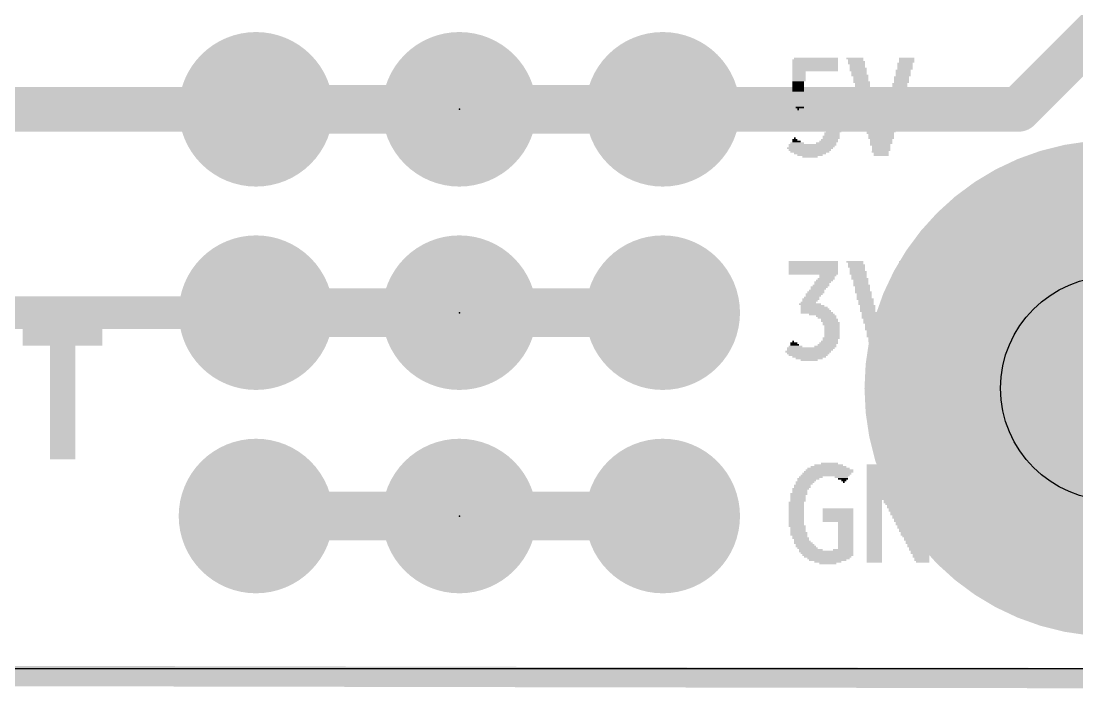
# Model space of a CAD drawing. Extents: x -7.8 to 70, y -5.3 to 37.7.
# Drawn here: x 47.87 to 61.05, y -0.25 to 8.09 of the extents above; entities that cross this region are included whole.
import ezdxf

# ---------------------------------------------------------------- set-up
doc = ezdxf.new("R2010")
doc.units = 0
for name, color, linetype in [('1', 12, 'CONTINUOUS'), ('16', 132, 'CONTINUOUS'), ('17', 110, 'CONTINUOUS'), ('20', 4, 'CONTINUOUS'), ('21', 40, 'CONTINUOUS'), ('23', 53, 'CONTINUOUS'), ('41', 12, 'CONTINUOUS')]:
    doc.layers.add(name, color=color, linetype=linetype)

# ---------------------------------------------------------------- blocks, each defined once
blk = doc.blocks.new('ROUNDP')
at = {"const_width": 0.5}
blk.add_lwpolyline([(0, -0.25, 1), (0, 0.25, 1), (0, -0.25)], format="xyb", dxfattribs=at)
blk = doc.blocks.new('RECT')
blk.add_solid([(-0.5, -0.5), (0.5, -0.5), (-0.5, 0.5), (0.5, 0.5)])

msp = doc.modelspace()

# ---------------------------------------------------------------- linework, layer by layer
at = {"layer": '1'}
for points, const_width in [([(62.23, 8.89), (60.325, 6.985)], 0.5588), ([(44.45, 6.985), (50.8, 6.985)], 0.5588), ([(50.8, 6.985), (53.34, 6.985)], 0.5588), ([(53.34, 6.985), (55.88, 6.985)], 0.5588), ([(60.325, 6.985), (55.88, 6.985)], 0.5588), ([(44.45, 4.445), (50.8, 4.445)], 0.4064), ([(50.8, 4.445), (53.34, 4.445)], 0.4064), ([(53.34, 4.445), (55.88, 4.445)], 0.4064)]:
    msp.add_lwpolyline(points, dxfattribs=dict(at, const_width=const_width))
for points, const_width in [([(50.8, 7.1247, 1), (50.8, 6.8453)], 0.2794), ([(50.8, 6.8453, 1), (50.8, 7.1247)], 0.2794), ([(53.34, 7.1247, 1), (53.34, 6.8453)], 0.2794), ([(53.34, 6.8453, 1), (53.34, 7.1247)], 0.2794), ([(55.88, 7.1247, 1), (55.88, 6.8453)], 0.2794), ([(55.88, 6.8453, 1), (55.88, 7.1247)], 0.2794), ([(60.325, 6.8453, 1), (60.325, 7.1247)], 0.2794), ([(60.2262, 7.0838, 1), (60.4238, 6.8862)], 0.2794), ([(50.8, 4.5466, 1), (50.8, 4.3434)], 0.2032), ([(50.8, 4.3434, 1), (50.8, 4.5466)], 0.2032), ([(53.34, 4.5466, 1), (53.34, 4.3434)], 0.2032), ([(53.34, 4.3434, 1), (53.34, 4.5466)], 0.2032), ([(55.88, 4.3434, 1), (55.88, 4.5466)], 0.2032)]:
    msp.add_lwpolyline(points, format="xyb", dxfattribs=dict(at, const_width=const_width))
at = {"layer": '16', "const_width": 0.254}
msp.add_lwpolyline([(0, 0), (65.024, -0.127)], dxfattribs=at)
msp.add_lwpolyline([(0, 0), (65.024, -0.127)], dxfattribs=at)
at = {"layer": '20'}
msp.add_line((3, 0), (62, 0), dxfattribs=at)
msp.add_circle((61.5, 3.5), 1.4, dxfattribs=at)
at = {"layer": '21', "const_width": 0.6096}
for points in [[(51.562, 6.985), (52.578, 6.985)], [(54.102, 6.985), (55.118, 6.985)], [(51.562, 4.445), (52.578, 4.445)], [(54.102, 4.445), (55.118, 4.445)], [(51.562, 1.905), (52.578, 1.905)], [(54.102, 1.905), (55.118, 1.905)]]:
    msp.add_lwpolyline(points, dxfattribs=at)
at = {"layer": '21', "const_width": 0.3048}
for points in [[(51.562, 7.1374, 1), (51.562, 6.8326)], [(52.578, 6.8326, 1), (52.578, 7.1374)], [(54.102, 7.1374, 1), (54.102, 6.8326)], [(55.118, 6.8326, 1), (55.118, 7.1374)], [(51.562, 4.5974, 1), (51.562, 4.2926)], [(52.578, 4.2926, 1), (52.578, 4.5974)], [(54.102, 4.5974, 1), (54.102, 4.2926)], [(55.118, 4.2926, 1), (55.118, 4.5974)], [(51.562, 2.0574, 1), (51.562, 1.7526)], [(52.578, 1.7526, 1), (52.578, 2.0574)], [(54.102, 2.0574, 1), (54.102, 1.7526)], [(55.118, 1.7526, 1), (55.118, 2.0574)]]:
    msp.add_lwpolyline(points, format="xyb", dxfattribs=at)
at = {"layer": '23'}
for p in [(53.34, 6.985), (53.34, 4.445), (53.34, 1.905)]:
    msp.add_point(p, dxfattribs=at)
at = {"layer": '41', "const_width": 3.1}
msp.add_lwpolyline([(61.5, 1.95, 1), (61.5, 5.05, 1), (61.5, 1.95)], format="xyb", dxfattribs=at)

# ---------------------------------------------------------------- block references
at = {"layer": '17', "xscale": 1.9304, "yscale": 1.9304, "rotation": 90}
for p in [(50.8, 6.985), (50.8, 6.985), (53.34, 6.985), (53.34, 6.985), (55.88, 6.985), (55.88, 6.985), (50.8, 4.445), (50.8, 4.445), (53.34, 4.445), (53.34, 4.445), (55.88, 4.445), (55.88, 4.445), (50.8, 1.905), (50.8, 1.905), (53.34, 1.905), (53.34, 1.905), (55.88, 1.905), (55.88, 1.905)]:
    msp.add_blockref('ROUNDP', p, dxfattribs=at)
at = {"layer": '21', "yscale": 0.0212}
for p, xscale in [((57.7827, 7.5985), 0.5715), ((57.7827, 7.5774), 0.5715), ((57.7827, 7.5562), 0.5715), ((57.7827, 7.535), 0.5715), ((57.7827, 7.5139), 0.5715), ((57.7933, 7.6197), 0.5503), ((58.2801, 7.6197), 0.2117), ((58.2907, 7.5985), 0.1905), ((58.3013, 7.5774), 0.2117), ((58.3013, 7.5562), 0.2117), ((58.3118, 7.535), 0.1905), ((58.3118, 7.5139), 0.1905), ((58.9045, 7.5562), 0.1905), ((58.9045, 7.535), 0.1905), ((58.9045, 7.5139), 0.1905), ((58.9256, 7.6197), 0.1905), ((58.9256, 7.5985), 0.1905), ((58.9256, 7.5774), 0.1905), ((57.7827, 7.4927), 0.5715), ((57.7827, 7.4715), 0.5715), ((57.5816, 7.4504), 0.1693), ((57.5816, 7.4292), 0.1693), ((57.5816, 7.408), 0.1693), ((57.5816, 7.3869), 0.1693), ((58.3224, 7.4927), 0.2117), ((58.3224, 7.4715), 0.2117), ((58.333, 7.4504), 0.1905), ((58.333, 7.4292), 0.1905), ((58.3436, 7.408), 0.2117), ((58.3542, 7.3869), 0.1905), ((58.8621, 7.3869), 0.1905), ((58.8833, 7.4715), 0.1905), ((58.8833, 7.4504), 0.1905), ((58.8833, 7.4292), 0.1905), ((58.8833, 7.408), 0.1905), ((58.9045, 7.4927), 0.1905), ((57.5816, 7.3657), 0.1693), ((57.5816, 7.3445), 0.1693), ((57.571, 7.3234), 0.1482), ((57.571, 7.3022), 0.1482), ((57.571, 7.281), 0.1482), ((57.571, 7.2599), 0.1482), ((58.3542, 7.3657), 0.1905), ((58.3542, 7.3445), 0.1905), ((58.3647, 7.3234), 0.2117), ((58.3753, 7.3022), 0.1905), ((58.3753, 7.281), 0.1905), ((58.3753, 7.2599), 0.1905), ((58.841, 7.3022), 0.1905), ((58.841, 7.281), 0.1905), ((58.841, 7.2599), 0.1905), ((58.8621, 7.3657), 0.1905), ((58.8621, 7.3445), 0.1905), ((58.8621, 7.3234), 0.1905), ((57.5604, 7.1964), 0.1693), ((57.5604, 7.1752), 0.1693), ((57.698, 7.154), 0.4445), ((57.7192, 7.1329), 0.4868), ((57.7298, 7.1117), 0.508), ((57.571, 7.2387), 0.1482), ((57.571, 7.2175), 0.1482), ((57.7721, 7.1752), 0.1693), ((58.3859, 7.2387), 0.2117), ((58.3965, 7.2175), 0.1905), ((58.3965, 7.1964), 0.1905), ((58.3965, 7.1752), 0.1905), ((58.4071, 7.154), 0.2117), ((58.4177, 7.1329), 0.1905), ((58.4177, 7.1117), 0.1905), ((58.7986, 7.1329), 0.1905), ((58.7986, 7.1117), 0.1905), ((58.8092, 7.154), 0.1693), ((58.8198, 7.2175), 0.1905), ((58.8198, 7.1964), 0.1905), ((58.8198, 7.1752), 0.1905), ((58.8304, 7.2387), 0.1693), ((57.7615, 7.0482), 0.5715), ((57.7509, 7.0694), 0.5503), ((57.7404, 7.0905), 0.5291), ((57.7933, 7.0271), 0.5503), ((57.5922, 7.0059), 0.1058), ((57.571, 6.9847), 0.0212), ((57.9308, 7.0059), 0.2752), ((57.9626, 6.9847), 0.254), ((58.4177, 7.0905), 0.1905), ((58.4388, 7.0694), 0.1905), ((58.4388, 7.0482), 0.1905), ((58.4388, 7.0271), 0.1905), ((58.4388, 7.0059), 0.1905), ((58.46, 6.9847), 0.1905), ((58.7669, 7.0059), 0.1693), ((58.7669, 6.9847), 0.1693), ((58.7775, 7.0482), 0.1905), ((58.7775, 7.0271), 0.1905), ((58.7986, 7.0905), 0.1905), ((58.7881, 7.0694), 0.1693), ((57.9732, 6.9636), 0.2328), ((57.9838, 6.9424), 0.2117), ((57.9943, 6.9212), 0.1905), ((58.0049, 6.9001), 0.2117), ((58.0049, 6.8789), 0.2117), ((58.0155, 6.8577), 0.1905), ((58.46, 6.9636), 0.1905), ((58.46, 6.9424), 0.1905), ((58.46, 6.9212), 0.1905), ((58.4812, 6.9001), 0.1905), ((58.4812, 6.8789), 0.1905), ((58.4812, 6.8577), 0.1905), ((58.7352, 6.8789), 0.1905), ((58.7352, 6.8577), 0.1905), ((58.7457, 6.9212), 0.1693), ((58.7457, 6.9001), 0.1693), ((58.7563, 6.9636), 0.1905), ((58.7563, 6.9424), 0.1905), ((58.0155, 6.8366), 0.1905), ((58.0155, 6.8154), 0.1905), ((58.0155, 6.7942), 0.1905), ((58.0155, 6.7731), 0.1905), ((58.0155, 6.7519), 0.1905), ((58.0155, 6.7307), 0.1905), ((58.4917, 6.8366), 0.1693), ((58.5023, 6.8154), 0.1905), ((58.5023, 6.7942), 0.1905), ((58.5023, 6.7731), 0.1905), ((58.5129, 6.7519), 0.1693), ((58.6082, 6.7307), 0.3598), ((58.714, 6.7942), 0.1905), ((58.7034, 6.7731), 0.1693), ((58.7034, 6.7519), 0.1693), ((58.7246, 6.8366), 0.1693), ((58.7246, 6.8154), 0.1693), ((57.5287, 6.6037), 0.0635), ((57.5499, 6.5826), 0.1058), ((57.5287, 6.6249), 0.0212), ((57.952, 6.5826), 0.2328), ((57.9626, 6.6037), 0.2117), ((57.9838, 6.6461), 0.2117), ((57.9838, 6.6249), 0.2117), ((57.9943, 6.6884), 0.1905), ((57.9943, 6.6672), 0.1905), ((58.0155, 6.7096), 0.1905), ((58.5976, 6.6884), 0.3387), ((58.6082, 6.7096), 0.3598), ((58.6082, 6.6672), 0.3175), ((58.6082, 6.6461), 0.3175), ((58.6082, 6.6249), 0.3175), ((58.6082, 6.6037), 0.2752), ((58.6082, 6.5826), 0.2752), ((57.7192, 6.4979), 0.5715), ((57.7509, 6.5402), 0.5926), ((57.7404, 6.5191), 0.5715), ((57.7192, 6.4767), 0.5291), ((57.5604, 6.5614), 0.1693), ((57.7192, 6.4556), 0.4868), ((57.9203, 6.5614), 0.254), ((58.6082, 6.5614), 0.2752), ((58.5976, 6.5402), 0.254), ((58.6082, 6.5191), 0.2328), ((58.6082, 6.4979), 0.2328), ((58.6082, 6.4767), 0.2328), ((58.5976, 6.4556), 0.2117), ((57.7192, 6.4344), 0.4022), ((57.7192, 6.4132), 0.3175), ((57.7192, 6.3921), 0.1905), ((58.6082, 6.4344), 0.1905), ((58.6082, 6.4132), 0.1905), ((57.7615, 5.0798), 0.6138), ((57.7615, 5.0586), 0.6138), ((57.7615, 5.0375), 0.6138), ((57.7615, 5.0163), 0.6138), ((58.2801, 5.0798), 0.2117), ((58.2907, 5.0586), 0.1905), ((58.3013, 5.0375), 0.2117), ((58.3013, 5.0163), 0.2117), ((58.9045, 5.0163), 0.1905), ((58.9256, 5.0798), 0.1905), ((58.9256, 5.0586), 0.1905), ((58.9256, 5.0375), 0.1905), ((57.7615, 4.9951), 0.6138), ((57.7615, 4.974), 0.6138), ((57.7615, 4.9528), 0.6138), ((57.7615, 4.9316), 0.6138), ((57.9308, 4.8893), 0.1905), ((57.9414, 4.9105), 0.2117), ((58.3118, 4.9951), 0.1905), ((58.3118, 4.974), 0.1905), ((58.3224, 4.9528), 0.2117), ((58.3224, 4.9316), 0.2117), ((58.333, 4.9105), 0.1905), ((58.333, 4.8893), 0.1905), ((58.8833, 4.9316), 0.1905), ((58.8833, 4.9105), 0.1905), ((58.8833, 4.8893), 0.1905), ((58.9045, 4.9951), 0.1905), ((58.9045, 4.974), 0.1905), ((58.9045, 4.9528), 0.1905), ((57.8356, 4.7623), 0.2117), ((57.825, 4.7411), 0.1905), ((57.8568, 4.7835), 0.2117), ((57.8779, 4.8258), 0.2117), ((57.8674, 4.8046), 0.1905), ((57.8991, 4.847), 0.2117), ((57.9203, 4.8681), 0.2117), ((58.3436, 4.8681), 0.2117), ((58.3542, 4.847), 0.1905), ((58.3542, 4.8258), 0.1905), ((58.3542, 4.8046), 0.1905), ((58.3647, 4.7835), 0.2117), ((58.3753, 4.7623), 0.1905), ((58.3753, 4.7411), 0.1905), ((58.841, 4.7623), 0.1905), ((58.841, 4.7411), 0.1905), ((58.8621, 4.847), 0.1905), ((58.8621, 4.8258), 0.1905), ((58.8621, 4.8046), 0.1905), ((58.8621, 4.7835), 0.1905), ((58.8833, 4.8681), 0.1905), ((57.7298, 4.6141), 0.2117), ((57.7404, 4.6353), 0.1905), ((57.7615, 4.6565), 0.1905), ((57.7721, 4.6776), 0.2117), ((57.7933, 4.6988), 0.2117), ((57.8039, 4.72), 0.1905), ((58.3753, 4.72), 0.1905), ((58.3859, 4.6988), 0.2117), ((58.3965, 4.6776), 0.1905), ((58.3965, 4.6565), 0.1905), ((58.3965, 4.6353), 0.1905), ((58.4071, 4.6141), 0.2117), ((58.8092, 4.6141), 0.1693), ((58.8198, 4.6776), 0.1905), ((58.8198, 4.6565), 0.1905), ((58.8198, 4.6353), 0.1905), ((58.8304, 4.6988), 0.1693), ((58.841, 4.72), 0.1905), ((57.7192, 4.5507), 0.2752), ((57.698, 4.5718), 0.1905), ((57.7509, 4.5295), 0.2963), ((57.7721, 4.5083), 0.3387), ((57.7827, 4.4872), 0.3598), ((57.7192, 4.593), 0.1905), ((58.4177, 4.593), 0.1905), ((58.4177, 4.5718), 0.1905), ((58.4177, 4.5507), 0.1905), ((58.4388, 4.5295), 0.1905), ((58.4388, 4.5083), 0.1905), ((58.4388, 4.4872), 0.1905), ((58.7775, 4.5083), 0.1905), ((58.7775, 4.4872), 0.1905), ((58.7986, 4.593), 0.1905), ((58.7986, 4.5718), 0.1905), ((58.7986, 4.5507), 0.1905), ((58.7881, 4.5295), 0.1693), ((57.7933, 4.466), 0.381), ((57.8039, 4.4448), 0.4022), ((57.8674, 4.4237), 0.3175), ((57.9203, 4.4025), 0.254), ((57.9308, 4.3813), 0.2328), ((57.9626, 4.3602), 0.2117), ((58.4388, 4.466), 0.1905), ((58.46, 4.4448), 0.1905), ((58.46, 4.4237), 0.1905), ((58.46, 4.4025), 0.1905), ((58.46, 4.3813), 0.1905), ((58.4812, 4.3602), 0.1905), ((58.7457, 4.3813), 0.1693), ((58.7457, 4.3602), 0.1693), ((58.7563, 4.4237), 0.1905), ((58.7563, 4.4025), 0.1905), ((58.7669, 4.466), 0.1693), ((58.7669, 4.4448), 0.1693), ((48.3851, 4.339), 0.9948), ((48.3851, 4.3178), 0.9948), ((48.3851, 4.2967), 0.9948), ((48.3851, 4.2755), 0.9948), ((48.3851, 4.2543), 0.9948), ((48.3851, 4.2332), 0.9948), ((48.3851, 4.212), 0.9948), ((57.9626, 4.339), 0.2117), ((57.9838, 4.3178), 0.2117), ((57.9838, 4.2967), 0.2117), ((57.9943, 4.2755), 0.1905), ((57.9943, 4.2543), 0.1905), ((57.9943, 4.2332), 0.1905), ((57.9943, 4.212), 0.1905), ((58.4812, 4.339), 0.1905), ((58.4812, 4.3178), 0.1905), ((58.4917, 4.2967), 0.1693), ((58.5023, 4.2755), 0.1905), ((58.5023, 4.2543), 0.1905), ((58.5023, 4.2332), 0.1905), ((58.5129, 4.212), 0.1693), ((58.714, 4.2543), 0.1905), ((58.7034, 4.2332), 0.1693), ((58.7034, 4.212), 0.1693), ((58.7352, 4.339), 0.1905), ((58.7352, 4.3178), 0.1905), ((58.7246, 4.2967), 0.1693), ((58.7246, 4.2755), 0.1693), ((48.3851, 4.1908), 0.9948), ((48.3851, 4.1697), 0.9948), ((48.3851, 4.1485), 0.9948), ((48.3851, 4.1273), 0.9948), ((48.3851, 4.1062), 0.9948), ((48.3851, 4.085), 0.9948), ((57.5075, 4.085), 0.0212), ((57.9626, 4.085), 0.2117), ((57.9732, 4.1062), 0.1905), ((57.9838, 4.1273), 0.2117), ((57.9943, 4.1908), 0.1905), ((57.9943, 4.1697), 0.1905), ((57.9943, 4.1485), 0.1905), ((58.5976, 4.1485), 0.3387), ((58.6082, 4.1908), 0.3598), ((58.6082, 4.1697), 0.3598), ((58.6082, 4.1273), 0.3175), ((58.6082, 4.1062), 0.3175), ((58.6082, 4.085), 0.3175), ((48.3851, 4.0638), 0.9948), ((48.3851, 4.0427), 0.9948), ((48.3851, 4.0215), 0.3175), ((48.3851, 4.0003), 0.3175), ((48.3851, 3.9792), 0.3175), ((48.3851, 3.958), 0.3175), ((57.698, 3.958), 0.5715), ((57.7298, 4.0003), 0.5926), ((57.7192, 3.9792), 0.5715), ((57.5393, 4.0215), 0.1693), ((57.5181, 4.0638), 0.0847), ((57.5287, 4.0427), 0.1058), ((57.9097, 4.0215), 0.2752), ((57.9308, 4.0427), 0.2328), ((57.952, 4.0638), 0.2328), ((58.6082, 4.0638), 0.2752), ((58.6082, 4.0427), 0.2752), ((58.6082, 4.0215), 0.2752), ((58.5976, 4.0003), 0.254), ((58.6082, 3.9792), 0.2328), ((58.6082, 3.958), 0.2328), ((48.3851, 3.9368), 0.3175), ((48.3851, 3.9157), 0.3175), ((48.3851, 3.8945), 0.3175), ((48.3851, 3.8733), 0.3175), ((48.3851, 3.8522), 0.3175), ((48.3851, 3.831), 0.3175), ((57.698, 3.9368), 0.5291), ((57.698, 3.9157), 0.4868), ((57.7086, 3.8945), 0.4233), ((57.7086, 3.8733), 0.3387), ((57.7086, 3.8522), 0.2117), ((58.6082, 3.9368), 0.2328), ((58.5976, 3.9157), 0.2117), ((58.6082, 3.8945), 0.1905), ((58.6082, 3.8733), 0.1905), ((48.3851, 3.8098), 0.3175), ((48.3851, 3.7887), 0.3175), ((48.3851, 3.7675), 0.3175), ((48.3851, 3.7464), 0.3175), ((48.3851, 3.7252), 0.3175), ((48.3851, 3.704), 0.3175), ((48.3851, 3.6829), 0.3175), ((48.3851, 3.6617), 0.3175), ((48.3851, 3.6405), 0.3175), ((48.3851, 3.6194), 0.3175), ((48.3851, 3.5982), 0.3175), ((48.3851, 3.577), 0.3175), ((48.3851, 3.5559), 0.3175), ((48.3851, 3.5347), 0.3175), ((48.3851, 3.5135), 0.3175), ((48.3851, 3.4924), 0.3175), ((48.3851, 3.4712), 0.3175), ((48.3851, 3.45), 0.3175), ((48.3851, 3.4289), 0.3175), ((48.3851, 3.4077), 0.3175), ((48.3851, 3.3865), 0.3175), ((48.3851, 3.3654), 0.3175), ((48.3851, 3.3442), 0.3175), ((48.3851, 3.323), 0.3175), ((48.3851, 3.3019), 0.3175), ((48.3851, 3.2807), 0.3175), ((48.3851, 3.2595), 0.3175), ((48.3851, 3.2384), 0.3175), ((48.3851, 3.2172), 0.3175), ((48.3851, 3.196), 0.3175), ((48.3851, 3.1749), 0.3175), ((48.3851, 3.1537), 0.3175), ((48.3851, 3.1325), 0.3175), ((48.3851, 3.1114), 0.3175), ((48.3851, 3.0902), 0.3175), ((48.3851, 3.069), 0.3175), ((48.3851, 3.0479), 0.3175), ((48.3851, 3.0267), 0.3175), ((48.3851, 3.0055), 0.3175), ((48.3851, 2.9844), 0.3175), ((48.3851, 2.9632), 0.3175), ((48.3851, 2.942), 0.3175), ((48.3851, 2.9209), 0.3175), ((48.3851, 2.8997), 0.3175), ((48.3851, 2.8786), 0.3175), ((48.3851, 2.8574), 0.3175), ((48.3851, 2.8362), 0.3175), ((48.3851, 2.8151), 0.3175), ((48.3851, 2.7939), 0.3175), ((48.3851, 2.7727), 0.3175), ((48.3851, 2.7516), 0.3175), ((48.3851, 2.7304), 0.3175), ((48.3851, 2.7092), 0.3175), ((48.3851, 2.6881), 0.3175), ((48.3851, 2.6669), 0.3175), ((48.3851, 2.6457), 0.3175), ((48.3851, 2.6246), 0.3175), ((57.952, 2.4976), 0.5291), ((57.952, 2.5187), 0.4445), ((57.952, 2.5399), 0.3598), ((57.9626, 2.5611), 0.2117), ((58.5235, 2.5399), 0.1905), ((58.5235, 2.5187), 0.1905), ((58.5341, 2.4976), 0.2117), ((59.1161, 2.5399), 0.1905), ((59.1161, 2.5187), 0.1905), ((59.1161, 2.4976), 0.1905), ((59.5818, 2.5399), 0.4022), ((59.6135, 2.5187), 0.4656), ((59.6347, 2.4976), 0.508), ((57.698, 2.3706), 0.2752), ((57.7298, 2.3917), 0.2963), ((57.9097, 2.4129), 0.6138), ((57.9308, 2.4341), 0.6138), ((57.952, 2.4552), 0.6138), ((57.9626, 2.4764), 0.5926), ((58.1108, 2.3917), 0.1693), ((58.1319, 2.3706), 0.127), ((58.5552, 2.4129), 0.254), ((58.5552, 2.3917), 0.254), ((58.5658, 2.3706), 0.2752), ((58.5341, 2.4764), 0.2117), ((58.5447, 2.4552), 0.2328), ((58.5447, 2.4341), 0.2328), ((59.1161, 2.4764), 0.1905), ((59.1161, 2.4552), 0.1905), ((59.1161, 2.4341), 0.1905), ((59.1161, 2.4129), 0.1905), ((59.1161, 2.3917), 0.1905), ((59.1161, 2.3706), 0.1905), ((59.6664, 2.4552), 0.5715), ((59.6876, 2.4341), 0.6138), ((59.6982, 2.4129), 0.635), ((59.7088, 2.3917), 0.6561), ((59.476, 2.3706), 0.1905), ((59.6559, 2.4764), 0.5503), ((59.8887, 2.3706), 0.2963), ((57.6028, 2.2436), 0.2117), ((57.6239, 2.2859), 0.2117), ((57.6239, 2.2647), 0.2117), ((57.6557, 2.3282), 0.2328), ((57.6451, 2.3071), 0.2117), ((57.6769, 2.3494), 0.2328), ((58.1425, 2.3494), 0.0635), ((58.1425, 2.3282), 0.0212), ((58.5658, 2.3494), 0.2752), ((58.5764, 2.3282), 0.2963), ((58.5976, 2.2647), 0.3387), ((58.5976, 2.2436), 0.3387), ((58.587, 2.3071), 0.3175), ((58.587, 2.2859), 0.3175), ((59.1161, 2.3494), 0.1905), ((59.1161, 2.3282), 0.1905), ((59.1161, 2.3071), 0.1905), ((59.1161, 2.2859), 0.1905), ((59.1161, 2.2647), 0.1905), ((59.1161, 2.2436), 0.1905), ((59.476, 2.3494), 0.1905), ((59.476, 2.3282), 0.1905), ((59.476, 2.3071), 0.1905), ((59.476, 2.2859), 0.1905), ((59.476, 2.2647), 0.1905), ((59.476, 2.2436), 0.1905), ((59.931, 2.3494), 0.254), ((59.9522, 2.3282), 0.254), ((59.9628, 2.3071), 0.2328), ((59.9839, 2.2859), 0.2328), ((59.9945, 2.2647), 0.2117), ((60.0157, 2.2436), 0.2117), ((57.571, 2.1589), 0.1905), ((57.571, 2.1377), 0.1905), ((57.571, 2.1166), 0.1905), ((57.5816, 2.1801), 0.2117), ((57.5922, 2.2224), 0.1905), ((57.5922, 2.2012), 0.1905), ((58.6187, 2.1801), 0.381), ((58.6187, 2.1589), 0.381), ((58.6293, 2.1377), 0.4022), ((58.6293, 2.1166), 0.4022), ((58.6082, 2.2224), 0.3598), ((58.6082, 2.2012), 0.3598), ((59.1161, 2.2224), 0.1905), ((59.1161, 2.2012), 0.1905), ((59.1161, 2.1801), 0.1905), ((59.1161, 2.1589), 0.1905), ((59.1161, 2.1377), 0.1905), ((59.1161, 2.1166), 0.1905), ((59.476, 2.2224), 0.1905), ((59.476, 2.2012), 0.1905), ((59.476, 2.1801), 0.1905), ((59.476, 2.1589), 0.1905), ((59.476, 2.1377), 0.1905), ((59.476, 2.1166), 0.1905), ((60.0157, 2.2224), 0.2117), ((60.0263, 2.2012), 0.1905), ((60.0368, 2.1801), 0.2117), ((60.0474, 2.1589), 0.1905), ((60.0474, 2.1377), 0.1905), ((60.0474, 2.1166), 0.1905), ((57.5499, 2.0743), 0.1905), ((57.5499, 2.0531), 0.1905), ((57.5499, 2.0319), 0.1905), ((57.5499, 2.0108), 0.1905), ((57.5499, 1.9896), 0.1905), ((57.5499, 1.9684), 0.1905), ((57.571, 2.0954), 0.1905), ((58.0684, 1.9896), 0.381), ((58.0684, 1.9684), 0.381), ((58.5235, 2.0954), 0.1905), ((58.5235, 2.0743), 0.1905), ((58.5235, 2.0531), 0.1905), ((58.5235, 2.0319), 0.1905), ((58.5235, 2.0108), 0.1905), ((58.5235, 1.9896), 0.1905), ((58.5235, 1.9684), 0.1905), ((58.7457, 2.0954), 0.2117), ((58.7457, 2.0743), 0.2117), ((58.7669, 2.0531), 0.2117), ((58.7775, 2.0319), 0.1905), ((58.7881, 2.0108), 0.2117), ((58.7986, 1.9896), 0.1905), ((58.8092, 1.9684), 0.2117), ((59.1161, 2.0954), 0.1905), ((59.1161, 2.0743), 0.1905), ((59.1161, 2.0531), 0.1905), ((59.1161, 2.0319), 0.1905), ((59.1161, 2.0108), 0.1905), ((59.1161, 1.9896), 0.1905), ((59.1161, 1.9684), 0.1905), ((59.476, 2.0954), 0.1905), ((59.476, 2.0743), 0.1905), ((59.476, 2.0531), 0.1905), ((59.476, 2.0319), 0.1905), ((59.476, 2.0108), 0.1905), ((59.476, 1.9896), 0.1905), ((59.476, 1.9684), 0.1905), ((60.058, 2.0954), 0.2117), ((60.0686, 2.0743), 0.1905), ((60.0686, 2.0531), 0.1905), ((60.0686, 2.0319), 0.1905), ((60.0686, 2.0108), 0.1905), ((60.0686, 1.9896), 0.1905), ((60.0686, 1.9684), 0.1905), ((57.5499, 1.9473), 0.1905), ((57.5499, 1.9261), 0.1905), ((57.5499, 1.9049), 0.1905), ((57.5499, 1.8838), 0.1905), ((57.5499, 1.8626), 0.1905), ((57.5499, 1.8414), 0.1905), ((58.0684, 1.9473), 0.381), ((58.0684, 1.9261), 0.381), ((58.0684, 1.9049), 0.381), ((58.0684, 1.8838), 0.381), ((58.0684, 1.8626), 0.381), ((58.0684, 1.8414), 0.381), ((58.5235, 1.9473), 0.1905), ((58.5235, 1.9261), 0.1905), ((58.5235, 1.9049), 0.1905), ((58.5235, 1.8838), 0.1905), ((58.5235, 1.8626), 0.1905), ((58.5235, 1.8414), 0.1905), ((58.8304, 1.9473), 0.2117), ((58.8304, 1.9261), 0.2117), ((58.8516, 1.9049), 0.2117), ((58.8516, 1.8838), 0.2117), ((58.8727, 1.8626), 0.2117), ((58.8727, 1.8414), 0.2117), ((59.1161, 1.9473), 0.1905), ((59.1161, 1.9261), 0.1905), ((59.1161, 1.9049), 0.1905), ((59.1161, 1.8838), 0.1905), ((59.1161, 1.8626), 0.1905), ((59.1161, 1.8414), 0.1905), ((59.476, 1.9473), 0.1905), ((59.476, 1.9261), 0.1905), ((59.476, 1.9049), 0.1905), ((59.476, 1.8838), 0.1905), ((59.476, 1.8626), 0.1905), ((59.476, 1.8414), 0.1905), ((60.0686, 1.9473), 0.1905), ((60.0686, 1.9261), 0.1905), ((60.0686, 1.9049), 0.1905), ((60.0686, 1.8838), 0.1905), ((60.0686, 1.8626), 0.1905), ((60.0686, 1.8414), 0.1905), ((57.5604, 1.7779), 0.2117), ((57.5499, 1.8203), 0.1905), ((57.5499, 1.7991), 0.1905), ((57.571, 1.7568), 0.1905), ((57.571, 1.7356), 0.1905), ((57.571, 1.7144), 0.1905), ((58.1637, 1.8203), 0.1905), ((58.1637, 1.7991), 0.1905), ((58.1637, 1.7779), 0.1905), ((58.1637, 1.7568), 0.1905), ((58.1637, 1.7356), 0.1905), ((58.1637, 1.7144), 0.1905), ((58.5235, 1.8203), 0.1905), ((58.5235, 1.7991), 0.1905), ((58.5235, 1.7779), 0.1905), ((58.5235, 1.7568), 0.1905), ((58.5235, 1.7356), 0.1905), ((58.5235, 1.7144), 0.1905), ((58.8939, 1.8203), 0.2117), ((58.8939, 1.7991), 0.2117), ((59.0103, 1.7779), 0.4022), ((59.0103, 1.7568), 0.4022), ((59.0209, 1.7356), 0.381), ((59.0209, 1.7144), 0.381), ((59.1161, 1.8203), 0.1905), ((59.1161, 1.7991), 0.1905), ((59.476, 1.8203), 0.1905), ((59.476, 1.7991), 0.1905), ((59.476, 1.7779), 0.1905), ((59.476, 1.7568), 0.1905), ((59.476, 1.7356), 0.1905), ((59.476, 1.7144), 0.1905), ((60.0474, 1.7779), 0.1905), ((60.0474, 1.7568), 0.1905), ((60.0474, 1.7356), 0.1905), ((60.0474, 1.7144), 0.1905), ((60.0686, 1.8203), 0.1905), ((60.0686, 1.7991), 0.1905), ((57.5816, 1.6933), 0.2117), ((57.5816, 1.6721), 0.2117), ((57.5922, 1.6509), 0.1905), ((57.6028, 1.6298), 0.2117), ((57.6134, 1.6086), 0.1905), ((57.6239, 1.5874), 0.2117), ((58.1637, 1.6933), 0.1905), ((58.1637, 1.6721), 0.1905), ((58.1637, 1.6509), 0.1905), ((58.1637, 1.6298), 0.1905), ((58.1637, 1.6086), 0.1905), ((58.1637, 1.5874), 0.1905), ((58.5235, 1.6933), 0.1905), ((58.5235, 1.6721), 0.1905), ((58.5235, 1.6509), 0.1905), ((58.5235, 1.6298), 0.1905), ((58.5235, 1.6086), 0.1905), ((58.5235, 1.5874), 0.1905), ((59.0315, 1.6933), 0.3598), ((59.0315, 1.6721), 0.3598), ((59.0421, 1.6509), 0.3387), ((59.0526, 1.6298), 0.3175), ((59.0526, 1.6086), 0.3175), ((59.0632, 1.5874), 0.2963), ((59.476, 1.6933), 0.1905), ((59.476, 1.6721), 0.1905), ((59.476, 1.6509), 0.1905), ((59.476, 1.6298), 0.1905), ((59.476, 1.6086), 0.1905), ((59.476, 1.5874), 0.1905), ((59.9839, 1.5874), 0.2328), ((59.9945, 1.6086), 0.2117), ((60.0157, 1.6509), 0.2117), ((60.0157, 1.6298), 0.2117), ((60.0368, 1.6933), 0.2117), ((60.0263, 1.6721), 0.1905), ((57.6345, 1.5663), 0.2328), ((57.6557, 1.5451), 0.2328), ((57.6663, 1.5239), 0.254), ((57.6874, 1.5028), 0.254), ((57.7298, 1.4816), 0.2963), ((57.9203, 1.4604), 0.6773), ((58.1319, 1.4816), 0.254), ((58.1637, 1.5663), 0.1905), ((58.1637, 1.5451), 0.1905), ((58.1637, 1.5239), 0.1905), ((58.1637, 1.5028), 0.1905), ((58.5235, 1.5663), 0.1905), ((58.5235, 1.5451), 0.1905), ((58.5235, 1.5239), 0.1905), ((58.5235, 1.5028), 0.1905), ((58.5235, 1.4816), 0.1905), ((58.5235, 1.4604), 0.1905), ((59.0632, 1.5663), 0.2963), ((59.0738, 1.5451), 0.2752), ((59.0738, 1.5239), 0.2752), ((59.0844, 1.5028), 0.254), ((59.0844, 1.4816), 0.254), ((59.095, 1.4604), 0.2328), ((59.476, 1.5663), 0.1905), ((59.476, 1.5451), 0.1905), ((59.476, 1.5239), 0.1905), ((59.476, 1.5028), 0.1905), ((59.7088, 1.4816), 0.6561), ((59.6982, 1.4604), 0.635), ((59.8887, 1.5028), 0.2963), ((59.931, 1.5239), 0.254), ((59.9522, 1.5451), 0.254), ((59.9628, 1.5663), 0.2328), ((57.9308, 1.4393), 0.6561), ((57.9414, 1.4181), 0.635), ((57.9414, 1.3969), 0.5926), ((57.952, 1.3758), 0.5291), ((57.9414, 1.3546), 0.4656), ((57.9414, 1.3334), 0.3387), ((57.9414, 1.3123), 0.2117), ((58.5235, 1.4393), 0.1905), ((58.5235, 1.4181), 0.1905), ((58.5235, 1.3969), 0.1905), ((58.5235, 1.3758), 0.1905), ((58.5235, 1.3546), 0.1905), ((58.5235, 1.3334), 0.1905), ((59.095, 1.4393), 0.2328), ((59.1056, 1.4181), 0.2117), ((59.1056, 1.3969), 0.2117), ((59.1161, 1.3758), 0.1905), ((59.1161, 1.3546), 0.1905), ((59.1267, 1.3334), 0.1693), ((59.6876, 1.4393), 0.6138), ((59.6664, 1.4181), 0.5715), ((59.6347, 1.3758), 0.508), ((59.6135, 1.3546), 0.4656), ((59.5818, 1.3334), 0.4022), ((59.6559, 1.3969), 0.5503)]:
    msp.add_blockref('RECT', p, dxfattribs=dict(at, xscale=xscale))

doc.saveas('drawing.dxf')
